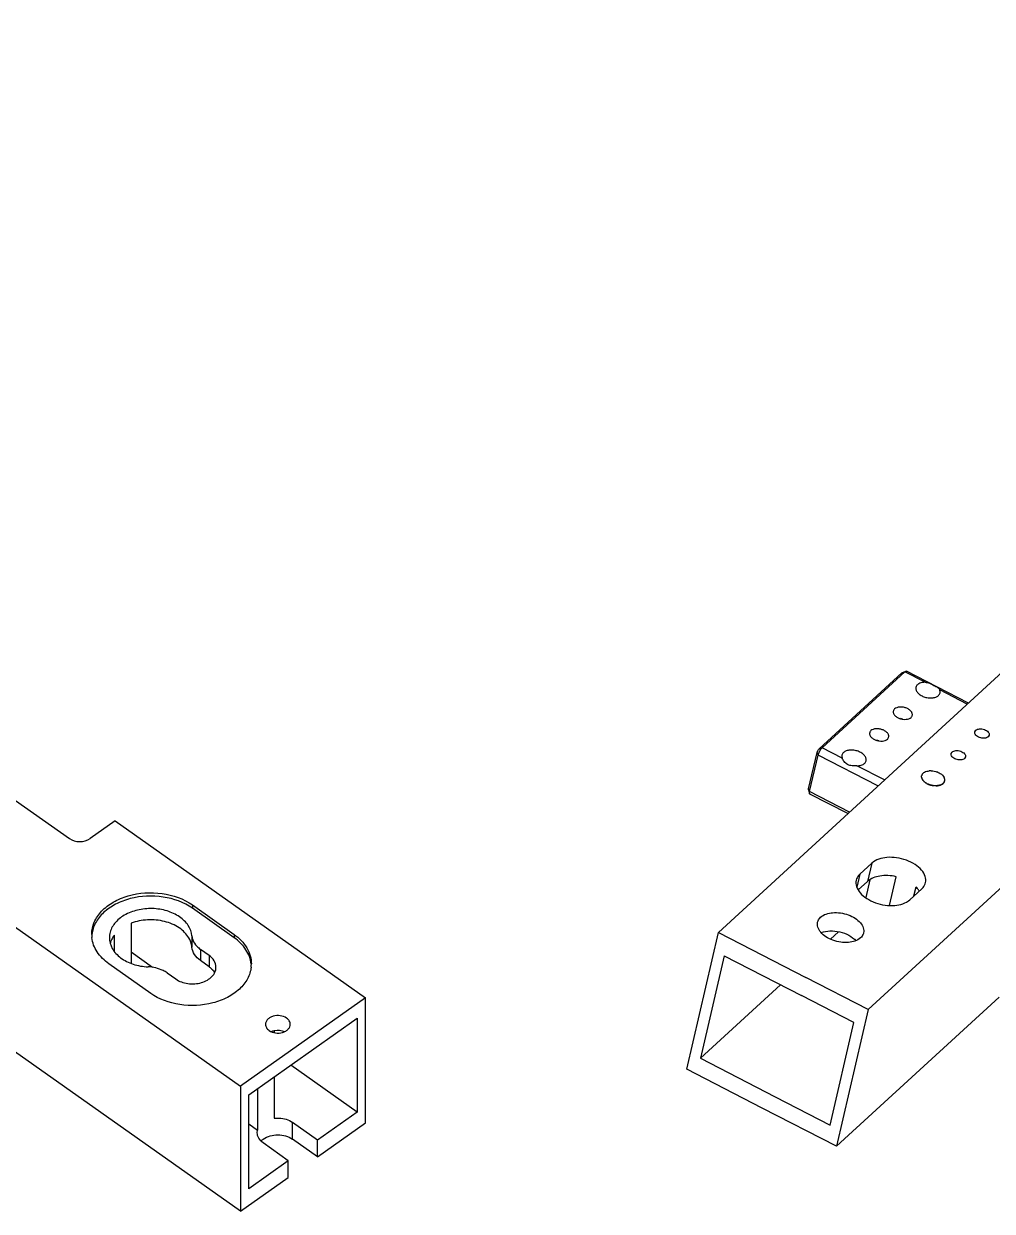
# Model space of a CAD drawing. Header units: millimetres. Extents: x 1409 to 26878, y 589 to 5187.
# Drawn here: x 8893.1 to 9057.3, y 1255.2 to 1456.7 of the extents above; entities that cross this region are included whole.
import ezdxf

# ---------------------------------------------------------------- set-up
doc = ezdxf.new("R2010")
doc.units = ezdxf.units.MM
doc.layers.add('02___PRT_ALL_AXES', color=7, linetype='Continuous')

msp = doc.modelspace()

# ---------------------------------------------------------------- linework, layer by layer
at = {"color": 7, "linetype": 'Continuous'}
for p, q in [((9178.8, 1456.6882), (9010.8579, 1302.5568)), ((9204.1953, 1443.6034), (9036.2531, 1289.472)), ((9027.9345, 1333.6848), (9041.9714, 1346.5675)), ((9028.4473, 1333.8534), (9042.4843, 1346.7361)), ((9041.9714, 1346.5675), (9042.4843, 1346.7361)), ((9042.0553, 1346.6242), (9042.652, 1346.8496)), ((9045.896, 1344.9782), (9042.4843, 1346.7361)), ((9053.2399, 1341.4535), (9042.7631, 1346.8516)), ((8876.0706, 1335.9632), (8900.8193, 1318.4632)), ((9027.9345, 1333.6848), (9028.4473, 1333.8534)), ((9031.859, 1332.0956), (9028.4473, 1333.8534)), ((9026.1609, 1326.8813), (9027.5942, 1333.0681)), ((9026.3335, 1326.4332), (9027.7668, 1332.62)), ((9027.5942, 1333.0681), (9027.7668, 1332.62)), ((9037.9166, 1327.3904), (9027.7668, 1332.62)), ((9045.2623, 1329.1075), (9045.3126, 1329.1055)), ((9045.3175, 1328.8191), (9045.267, 1328.8309)), ((9045.3197, 1329.1415), (9045.2729, 1329.1608)), ((9045.2795, 1328.7744), (9045.3259, 1328.7809)), ((9045.3302, 1328.764), (9045.2795, 1328.7744)), ((9045.2957, 1328.7177), (9045.3411, 1328.7257)), ((9045.3466, 1328.7087), (9045.2957, 1328.7177)), ((9045.4703, 1328.3806), (9045.5082, 1328.3966)), ((9045.5201, 1328.3801), (9045.4703, 1328.3806)), ((9045.5117, 1328.3259), (9045.5482, 1328.3431)), ((9045.5611, 1328.3268), (9045.5117, 1328.3259)), ((9045.5565, 1328.272), (9045.5914, 1328.2903)), ((9045.6053, 1328.2743), (9045.5565, 1328.272)), ((9045.8905, 1327.9684), (9045.9145, 1327.9932)), ((9045.9338, 1327.9791), (9045.8905, 1327.9684)), ((9045.956, 1327.9221), (9045.978, 1327.9478)), ((9045.9981, 1327.9342), (9045.956, 1327.9221)), ((9046.024, 1327.8773), (9046.044, 1327.9039)), ((9046.0648, 1327.8907), (9046.024, 1327.8773)), ((9046.477, 1327.6439), (9046.4842, 1327.6746)), ((9046.5085, 1327.6646), (9046.477, 1327.6439)), ((9046.5587, 1327.6116), (9046.5637, 1327.6427)), ((9046.5884, 1327.6334), (9046.5587, 1327.6116)), ((9046.6417, 1327.5814), (9046.6444, 1327.6129)), ((9046.6695, 1327.6042), (9046.6417, 1327.5814)), ((9047.1591, 1327.4462), (9047.1486, 1327.4791)), ((9048.2458, 1327.4826), (9048.2584, 1327.4498)), ((9048.3341, 1327.4671), (9048.2969, 1327.4943)), ((9048.3193, 1327.4999), (9048.3341, 1327.4671)), ((9048.4078, 1327.4867), (9048.3692, 1327.5131)), ((9048.3909, 1327.5194), (9048.4078, 1327.4867)), ((9048.4794, 1327.5087), (9048.4393, 1327.5342)), ((9048.4604, 1327.5411), (9048.4794, 1327.5087)), ((9048.5486, 1327.5329), (9048.5072, 1327.5575)), ((9048.5276, 1327.5651), (9048.5486, 1327.5329)), ((9048.6154, 1327.5593), (9048.5727, 1327.583)), ((9048.5924, 1327.5912), (9048.6154, 1327.5593)), ((9048.6796, 1327.5879), (9048.6358, 1327.6105)), ((9048.6546, 1327.6194), (9048.6796, 1327.5879)), ((9048.7412, 1327.6186), (9048.6962, 1327.6402)), ((9048.7143, 1327.6497), (9048.7412, 1327.6186)), ((9048.7999, 1327.6514), (9048.754, 1327.6718)), ((9048.7712, 1327.6819), (9048.7999, 1327.6514)), ((9048.8558, 1327.6861), (9048.8089, 1327.7054)), ((9048.8252, 1327.7161), (9048.8558, 1327.6861)), ((9048.9086, 1327.7228), (9048.8609, 1327.7409)), ((9048.8762, 1327.7522), (9048.9086, 1327.7228)), ((9048.9583, 1327.7613), (9048.9098, 1327.7782)), ((9048.9243, 1327.79), (9048.9583, 1327.7613)), ((9049.0048, 1327.8016), (9048.9557, 1327.8172)), ((9048.9691, 1327.8296), (9049.0048, 1327.8016)), ((9049.0479, 1327.8436), (9048.9983, 1327.858)), ((9049.0107, 1327.8708), (9049.0479, 1327.8436)), ((9049.0877, 1327.8872), (9049.0376, 1327.9003)), ((9049.049, 1327.9136), (9049.0877, 1327.8872)), ((9049.124, 1327.9323), (9049.0736, 1327.9441)), ((9049.084, 1327.9579), (9049.124, 1327.9323)), ((9049.1568, 1327.9789), (9049.1061, 1327.9894)), ((9049.1154, 1328.0035), (9049.1568, 1327.9789)), ((9049.1861, 1328.0269), (9049.1352, 1328.036)), ((9049.1434, 1328.0505), (9049.1861, 1328.0269)), ((9049.2116, 1328.0762), (9049.1606, 1328.0838)), ((9049.1678, 1328.0988), (9049.2116, 1328.0762)), ((9049.2335, 1328.1266), (9049.1825, 1328.1328)), ((9049.1885, 1328.1481), (9049.2335, 1328.1266)), ((9049.2516, 1328.1781), (9049.2008, 1328.1829)), ((9049.2056, 1328.1985), (9049.2516, 1328.1781)), ((9049.2659, 1328.2306), (9049.2153, 1328.234)), ((9049.2191, 1328.2499), (9049.2659, 1328.2306)), ((9026.1511, 1326.7127), (9026.314, 1326.096)), ((9026.1609, 1326.8813), (9026.3335, 1326.4332)), ((9033.0839, 1322.9551), (9026.3335, 1326.4332)), ((9032.8002, 1322.6947), (9026.3768, 1326.0043)), ((9047.175, 1327.4744), (9047.1591, 1327.4462)), ((9047.2471, 1327.4318), (9047.2344, 1327.4647)), ((9047.2608, 1327.4607), (9047.2471, 1327.4318)), ((9047.3351, 1327.4198), (9047.3203, 1327.4526)), ((9047.3466, 1327.4493), (9047.3351, 1327.4198)), ((9047.8545, 1327.3993), (9047.8276, 1327.4303)), ((9047.8529, 1327.4315), (9047.8545, 1327.3993)), ((9047.9382, 1327.4045), (9047.9094, 1327.4351)), ((9047.9343, 1327.437), (9047.9382, 1327.4045)), ((9048.0205, 1327.4122), (9047.9899, 1327.4422)), ((9048.0144, 1327.4448), (9048.0205, 1327.4122)), ((9048.1808, 1327.4348), (9048.1468, 1327.4636)), ((9048.1703, 1327.4677), (9048.1808, 1327.4348)), ((9048.2584, 1327.4498), (9048.2228, 1327.4778)), ((8908.5975, 1321.4632), (8904.3548, 1318.4632)), ((8908.5975, 1321.4632), (8951.0239, 1291.4632)), ((9036.8691, 1314.2985), (9034.8639, 1312.4581)), ((9036.8691, 1314.2985), (9036.1525, 1311.2051)), ((9034.8639, 1312.4581), (9034.3521, 1310.2492)), ((9036.5255, 1311.4593), (9035.8305, 1308.4597)), ((9039.8586, 1307.1245), (9040.9893, 1312.005)), ((9036.1525, 1311.2051), (9034.5783, 1309.7603)), ((9043.329, 1308.0965), (9045.3342, 1309.9369)), ((9044.0213, 1308.7319), (9044.3754, 1310.2604)), ((8887.3843, 1306.4632), (8929.8107, 1276.4632)), ((8911.2787, 1304.0924), (8911.2787, 1297.3416)), ((8908.4503, 1299.3561), (8908.4503, 1302.0924)), ((9005.4829, 1279.3562), (9010.8579, 1302.5568)), ((9010.8579, 1302.5568), (9025.6718, 1294.924)), ((9031.2033, 1302.6666), (9029.8512, 1301.4257)), ((8914.9174, 1296.6095), (8911.2787, 1299.1825)), ((9011.8342, 1298.5911), (9007.803, 1281.1906)), ((9011.8342, 1298.5911), (9024.9551, 1291.8306)), ((9021.395, 1293.6649), (9007.803, 1281.1906)), ((9036.2531, 1289.472), (9025.6718, 1294.924)), ((8951.0239, 1291.4632), (8929.8107, 1276.4632)), ((8951.0239, 1270.25), (8951.0239, 1291.4632)), ((9033.8434, 1287.2509), (9024.9551, 1291.8306)), ((9030.8781, 1266.2714), (9058.4507, 1291.5765)), ((8929.8107, 1255.25), (8881.5077, 1289.4054)), ((9036.2531, 1289.472), (9030.8781, 1266.2714)), ((8931.2249, 1274.9883), (8949.6097, 1287.9883)), ((8949.6097, 1287.9883), (8949.6097, 1272.0784)), ((9029.8122, 1269.8504), (9033.8434, 1287.2509)), ((8935.5579, 1285.8982), (8935.5579, 1285.5661)), ((8949.6097, 1272.0784), (8938.3597, 1280.0333)), ((8935.5579, 1278.0522), (8935.5579, 1271.0145)), ((8929.8107, 1276.4632), (8929.8107, 1255.25)), ((8932.7294, 1276.0522), (8932.7294, 1269.0145)), ((8931.2249, 1259.0784), (8931.2249, 1274.9883)), ((8949.6097, 1272.0784), (8942.8922, 1267.3284)), ((8931.2249, 1270.0784), (8932.7294, 1269.0145)), ((8942.8922, 1267.3284), (8938.6495, 1270.3284)), ((8938.6495, 1267.5), (8938.6495, 1270.3284)), ((8942.8922, 1264.5), (8951.0239, 1270.25)), ((8932.6748, 1268.5784), (8932.7294, 1269.0145)), ((8942.8922, 1264.5), (8938.6495, 1267.5)), ((8942.8922, 1264.5), (8942.8922, 1267.3284)), ((8937.9424, 1263.8284), (8933.6998, 1266.8284)), ((8937.9424, 1263.8284), (8931.2249, 1259.0784)), ((8937.9424, 1261), (8937.9424, 1263.8284)), ((8929.8107, 1255.25), (8937.9424, 1261))]:
    msp.add_line(p, q, dxfattribs=at)
for centre, radius, start, end in [((9041.2948, 1336.1446), 2.7056, 73.044517, 80.867867), ((9037.2842, 1332.4638), 2.7056, 73.044517, 80.867867), ((9046.0425, 1328.98), 0.7406, 167.399075, 170.24393), ((9046.1913, 1328.9912), 0.8905, 191.138804, 193.654798), ((9046.2402, 1329.0036), 0.941, 194.752079, 197.177298), ((9046.2951, 1329.0212), 0.9987, 198.23312, 200.563999), ((9046.3556, 1329.0445), 1.0636, 201.577314, 203.812467), ((9046.4211, 1329.0741), 1.1354, 204.783124, 206.923004), ((9046.4908, 1329.1102), 1.2139, 207.851589, 209.898131), ((9046.5642, 1329.1531), 1.2989, 210.785807, 212.742088), ((9046.6403, 1329.2029), 1.3899, 213.590453, 215.460383), ((9046.7186, 1329.2595), 1.4865, 216.271339, 218.0594), ((9046.7981, 1329.3226), 1.588, 218.835045, 220.546069), ((9046.878, 1329.3919), 1.6938, 221.288613, 222.927614), ((9046.9576, 1329.4669), 1.8032, 223.639311, 225.211348), ((9047.0362, 1329.5469), 1.9153, 225.894446, 227.404528), ((9047.1128, 1329.6312), 2.0292, 228.061232, 229.514246), ((9047.1869, 1329.7189), 2.144, 230.146696, 231.547362), ((9047.2577, 1329.8091), 2.2587, 232.157612, 233.510455), ((9047.3247, 1329.9007), 2.3722, 234.100469, 235.409805), ((9047.3875, 1329.9926), 2.4835, 235.981451, 237.251379), ((9047.4454, 1330.0837), 2.5914, 237.806431, 239.040842), ((9047.4983, 1330.1727), 2.695, 239.580978, 240.78356), ((9047.5458, 1330.2586), 2.7931, 241.310374, 242.484625), ((9047.5878, 1330.34), 2.8848, 242.999629, 244.148872), ((9047.6242, 1330.416), 2.969, 244.653502, 245.780902), ((9047.6551, 1330.4854), 3.0449, 246.276529, 247.385111), ((9047.6805, 1330.5471), 3.1117, 247.873046, 248.965709), ((9047.7008, 1330.6003), 3.1686, 249.447214, 250.526752), ((9047.7161, 1330.6441), 3.2151, 251.003046, 252.072166), ((9047.7269, 1330.6779), 3.2505, 252.54443, 253.605769), ((9047.7336, 1330.7009), 3.2745, 254.075161, 255.131303), ((9047.7367, 1330.7129), 3.2868, 255.598958, 256.652453), ((9047.7369, 1330.7134), 3.2874, 257.119496, 258.172873), ((9047.7346, 1330.7024), 3.2761, 258.640425, 259.696217), ((9047.7911, 1329.5887), 2.1546, 282.180877, 283.576944), ((9047.8187, 1329.4773), 2.0398, 284.20726, 285.655248), ((9047.8501, 1329.3676), 1.9257, 286.309626, 287.814239), ((9047.8851, 1329.2609), 1.8134, 288.49481, 290.060922), ((9047.9234, 1329.1581), 1.7038, 290.769886, 292.402496), ((9047.9645, 1329.0602), 1.5976, 293.142098, 294.846265), ((9048.0079, 1328.968), 1.4956, 295.618761, 297.399507), ((9048.0532, 1328.8822), 1.3986, 298.207114, 300.069294), ((9048.0996, 1328.8033), 1.3071, 300.914125, 302.862262), ((9048.1466, 1328.7318), 1.2215, 303.746239, 305.784308), ((9048.1934, 1328.668), 1.1424, 306.709061, 308.840227), ((9048.2289, 1328.6241), 1.0859, 309.814239, 310.549037), ((9048.2446, 1328.6059), 1.0619, 310.546304, 312.037963), ((9048.2836, 1328.5636), 1.0044, 313.042657, 315.36473), ((9048.3255, 1328.523), 0.946, 316.416659, 318.833285), ((9048.3643, 1328.4897), 0.8949, 319.926811, 322.434642), ((9048.3993, 1328.4633), 0.851, 323.567776, 326.161021), ((9048.4298, 1328.4432), 0.8145, 327.33063, 330.000868), ((9048.4553, 1328.4288), 0.7852, 331.202611, 333.938748), ((9048.4751, 1328.4193), 0.7632, 335.1671, 337.955513), ((9048.4888, 1328.4139), 0.7485, 339.203871, 342.028774), ((9048.496, 1328.4116), 0.741, 343.289671, 346.133676), ((9048.4963, 1328.4115), 0.7406, 347.399075, 350.24393), ((9047.7306, 1330.6798), 3.2532, 260.165401, 261.226152), ((9047.7256, 1330.6457), 3.2188, 261.698104, 262.766396), ((9047.72, 1330.6007), 3.1734, 263.242269, 264.320733), ((9047.7081, 1330.2296), 2.8019, 271.272555, 272.444362), ((9047.7128, 1330.1322), 2.7043, 272.970024, 274.169848), ((9047.7208, 1330.0294), 2.6012, 274.70869, 275.940012), ((9047.7324, 1329.9224), 2.4936, 276.493618, 277.760109), ((9047.748, 1329.8125), 2.3826, 278.330151, 279.635682), ((9047.7675, 1329.7009), 2.2692, 280.223924, 281.572575)]:
    msp.add_arc(centre, radius, start, end, dxfattribs=at)
for points, knots in [([(9041.9714, 1346.5675), (9041.9787, 1346.5742), (9042.0043, 1346.5962), (9042.0329, 1346.6158), (9042.0553, 1346.6242)], [0, 0, 0, 0, 0.29233239, 1, 1, 1, 1]), ([(9042.4843, 1346.7361), (9042.5121, 1346.7616), (9042.5644, 1346.8048), (9042.6239, 1346.8389), (9042.652, 1346.8496)], [0, 0, 0, 0, 0.556608, 1, 1, 1, 1]), ([(9042.652, 1346.8496), (9042.6714, 1346.8569), (9042.7088, 1346.8668), (9042.7479, 1346.8595), (9042.7631, 1346.8516)], [0, 0, 0, 0, 0.5484841, 1, 1, 1, 1]), ([(9027.5942, 1333.0681), (9027.6073, 1333.1246), (9027.6467, 1333.2413), (9027.7268, 1333.4088), (9027.8223, 1333.5609), (9027.8962, 1333.6497), (9027.9345, 1333.6848)], [0, 0, 0, 0, 0.24429187, 0.51698954, 0.78073911, 1, 1, 1, 1]), ([(9027.7668, 1332.62), (9027.793, 1332.7329), (9027.8719, 1332.9664), (9028.0319, 1333.3014), (9028.2229, 1333.6056), (9028.3707, 1333.7831), (9028.4473, 1333.8534)], [0, 0, 0, 0, 0.24428238, 0.51699226, 0.78074704, 1, 1, 1, 1]), ([(9026.1511, 1326.7127), (9026.145, 1326.736), (9026.1439, 1326.7937), (9026.1536, 1326.8495), (9026.1609, 1326.8813)], [0, 0, 0, 0, 0.42460002, 1, 1, 1, 1]), ([(9026.314, 1326.096), (9026.3017, 1326.1425), (9026.2994, 1326.2581), (9026.3188, 1326.3696), (9026.3335, 1326.4332)], [0, 0, 0, 0, 0.42442579, 1, 1, 1, 1]), ([(9026.3768, 1326.0043), (9026.3616, 1326.0121), (9026.333, 1326.0398), (9026.3193, 1326.0759), (9026.314, 1326.096)], [0, 0, 0, 0, 0.45150854, 1, 1, 1, 1]), ([(9045.9727, 1310.9892), (9046.0527, 1311.3348), (9045.9913, 1312.1429), (9045.3067, 1313.23), (9044.1809, 1314.1618), (9042.728, 1314.864), (9041.0933, 1315.2666), (9039.0753, 1315.347), (9037.5383, 1314.9127), (9036.8691, 1314.2985)], [0, 0, 0, 0, 0.09267282, 0.20021851, 0.32737708, 0.46990227, 0.61862504, 0.7627364, 1, 1, 1, 1]), ([(9034.2254, 1311.4058), (9034.1454, 1311.0602), (9034.2068, 1310.2521), (9034.8914, 1309.165), (9036.0172, 1308.2332), (9037.4701, 1307.531), (9039.1048, 1307.1284), (9041.1228, 1307.048), (9042.6598, 1307.4824), (9043.329, 1308.0965)], [0, 0, 0, 0, 0.09267282, 0.20021851, 0.32737708, 0.46990227, 0.61862504, 0.7627364, 1, 1, 1, 1]), ([(9034.8639, 1312.4581), (9034.7835, 1312.3844), (9034.4965, 1312.0864), (9034.2941, 1311.7026), (9034.2254, 1311.4058)], [0, 0, 0, 0, 0.2636991, 1, 1, 1, 1]), ([(9040.9893, 1312.005), (9040.0863, 1312.2045), (9038.3877, 1312.3137), (9036.7059, 1311.713), (9036.1525, 1311.2051)], [0, 0, 0, 0, 0.55181435, 1, 1, 1, 1]), ([(9044.9058, 1309.5954), (9044.8698, 1309.6533), (9044.7122, 1309.8896), (9044.5268, 1310.1067), (9044.3754, 1310.2604)], [0, 0, 0, 0, 0.24007815, 1, 1, 1, 1]), ([(9045.3342, 1309.9369), (9045.4146, 1310.0107), (9045.7016, 1310.3086), (9045.904, 1310.6924), (9045.9727, 1310.9892)], [0, 0, 0, 0, 0.2636991, 1, 1, 1, 1]), ([(8935.0469, 1285.7409), (8935.2202, 1285.8189), (8935.9539, 1286.0495), (8936.7862, 1285.9759), (8937.3112, 1285.7368)], [0, 0, 0, 0, 0.24774243, 1, 1, 1, 1]), ([(8935.5579, 1271.0145), (8935.8355, 1271.0497), (8936.9016, 1271.0933), (8938.0058, 1270.7835), (8938.6495, 1270.3284)], [0, 0, 0, 0, 0.26197768, 1, 1, 1, 1]), ([(8933.6998, 1266.8284), (8933.3991, 1267.041), (8932.8867, 1267.5466), (8932.6746, 1268.2505), (8932.6747, 1268.5784)], [0, 0, 0, 0, 0.5289287, 1, 1, 1, 1]), ([(8933.6998, 1267.5), (8934.4017, 1267.9963), (8936.1747, 1268.4532), (8937.9477, 1267.9963), (8938.6495, 1267.5)], [0, 0, 0, 0, 0.50000666, 1, 1, 1, 1])]:
    msp.add_open_spline(points, degree=3, knots=knots, dxfattribs=at)
for points in [[(8900.8193, 1318.4632), (8901.3206, 1318.1087), (8902.5871, 1317.7823), (8903.8535, 1318.1087), (8904.3548, 1318.4632)], [(9029.1509, 1289.6722), (9029.1497, 1289.6717), (9029.1485, 1289.6711), (9029.1473, 1289.6706)], [(8933.307, 1267.1688), (8933.4275, 1267.2905), (8933.5599, 1267.4011), (8933.6998, 1267.5)]]:
    msp.add_open_spline(points, degree=3, dxfattribs=at)
at = {"layer": '02___PRT_ALL_AXES', "color": 7, "linetype": 'Continuous'}
for p, q in [((9053.059, 1341.2875), (9048.3842, 1343.6962)), ((9054.3234, 1336.5694), (9054.4831, 1336.8325)), ((9056.7589, 1336.0051), (9056.5993, 1335.7421)), ((9050.3129, 1332.8886), (9050.4725, 1333.1517)), ((9052.7484, 1332.3244), (9052.5888, 1332.0613)), ((9039.022, 1328.4049), (9034.3472, 1330.8135)), ((8921.679, 1307.2132), (8928.75, 1302.2132)), ((8921.679, 1307.2132), (8921.679, 1306.6475)), ((8928.75, 1301.6475), (8921.679, 1306.6475)), ((8921.5942, 1301.9575), (8921.5942, 1300.0483)), ((8928.75, 1302.2132), (8928.75, 1301.6475)), ((8924.5074, 1298.6475), (8923.0488, 1299.6789)), ((8923.0488, 1299.6789), (8923.0488, 1297.7697)), ((8924.5074, 1296.7383), (8923.0488, 1297.7697)), ((8924.5074, 1298.6475), (8924.5074, 1296.7383)), ((8914.6079, 1292.2132), (8907.5368, 1297.2132)), ((8917.392, 1295.6789), (8918.8505, 1294.6475)), ((9007.803, 1281.1906), (9020.5006, 1274.6482)), ((9018.3013, 1272.7515), (9005.4829, 1279.3562)), ((9020.5006, 1274.6482), (9029.8122, 1269.8504)), ((9030.8781, 1266.2714), (9018.3013, 1272.7515))]:
    msp.add_line(p, q, dxfattribs=at)
for centre, radius, start, end in [((9046.2168, 1328.8669), 0.9495, 134.251678, 140.146153), ((9046.254, 1328.8296), 1.0022, 132.540839, 134.286562), ((9046.2774, 1328.8041), 1.0368, 130.773504, 132.538422), ((9046.8324, 1327.1292), 2.8345, 88.139416, 94.359737), ((9046.8663, 1326.8658), 3.0888, 67.486361, 69.206455), ((9046.8868, 1326.9152), 3.0353, 65.801549, 67.486994), ((9046.0389, 1328.9808), 0.7369, 166.953672, 169.873611), ((9046.0366, 1328.9813), 0.7345, 162.618725, 166.951884), ((9046.2225, 1328.9992), 0.9228, 194.221505, 196.13763), ((9046.0452, 1328.9784), 0.7436, 158.583901, 162.608721), ((9046.0689, 1328.969), 0.7692, 153.257998, 158.571244), ((9046.1027, 1328.9518), 0.8071, 147.92593, 153.250407), ((9046.1375, 1328.9301), 0.848, 144.014453, 147.932803), ((9046.1706, 1328.9061), 0.8889, 140.173623, 144.012501), ((9046.7003, 1329.2449), 1.4631, 215.128452, 218.457928), ((9046.771, 1329.3005), 1.553, 218.442342, 219.923399), ((9047.3051, 1329.8724), 2.3377, 233.367248, 235.424058), ((9047.3639, 1329.9576), 2.4413, 235.422505, 237.051373), ((9047.8981, 1329.2227), 1.7731, 288.65159, 290.813927), ((9047.9337, 1329.1293), 1.6731, 290.813392, 293.342789), ((9048.2553, 1328.5942), 1.0461, 310.03823, 312.532108), ((9048.1445, 1328.3298), 1.1058, 22.722811, 25.944733), ((9048.2201, 1328.3612), 1.0239, 18.489572, 22.733532), ((9048.4955, 1328.4124), 0.7416, 339.385514, 342.612151), ((9048.2965, 1328.3868), 0.9434, 14.244447, 18.485662), ((9048.5023, 1328.4101), 0.7345, 342.618725, 346.951884), ((9048.3543, 1328.4017), 0.8836, 10.227, 14.232788), ((9048.4998, 1328.4107), 0.7371, 346.953904, 350.094434), ((9048.3953, 1328.4092), 0.8419, 6.270826, 10.223075), ((9048.494, 1328.4117), 0.7429, 350.094563, 352.760505), ((9048.4691, 1328.4141), 0.7679, 352.813558, 2.243749), ((9048.4294, 1328.4129), 0.8077, 2.218181, 6.267879), ((9047.7155, 1330.0984), 2.6704, 273.023597, 274.708857), ((9047.7238, 1329.9975), 2.5691, 274.708994, 276.577482), ((8909.6138, 1302.2128), 5.0059, 179.996274, 186.345779), ((8911.13, 1301.6472), 3.522, 171.719818, 179.994944), ((8911.1733, 1301.6405), 3.5658, 168.383303, 171.714182), ((8911.5507, 1299.6135), 3.9621, 153.068473, 160.453059), ((8911.3417, 1299.6911), 3.7391, 160.502325, 164.510079), ((8924.9614, 1302.622), 3.4953, 218.371804, 220.596356), ((8923.0644, 1294.4507), 2.6864, 35.805574, 38.315561), ((8926.6507, 1297.2146), 5.0283, 353.603297, 359.983321)]:
    msp.add_arc(centre, radius, start, end, dxfattribs=at)
for points, knots in [([(9044.3423, 1344.121), (9044.3257, 1344.0495), (9044.313, 1343.8973), (9044.3575, 1343.6656), (9044.4621, 1343.4356), (9044.6849, 1343.1275), (9045.0953, 1342.7882), (9045.7055, 1342.4937), (9046.3897, 1342.3241), (9047.0744, 1342.2987), (9047.6867, 1342.4191), (9048.0349, 1342.611), (9048.1658, 1342.7311)], [0, 0, 0, 0, 0.04547717, 0.09310629, 0.14454007, 0.20071167, 0.32730784, 0.46919941, 0.61726165, 0.76072933, 0.89004018, 1, 1, 1, 1]), ([(9044.6104, 1344.563), (9044.5443, 1344.5023), (9044.4296, 1344.3676), (9044.3614, 1344.2034), (9044.3423, 1344.121)], [0, 0, 0, 0, 0.51485193, 1, 1, 1, 1]), ([(9045.896, 1344.9782), (9045.6469, 1344.9755), (9045.1875, 1344.9167), (9044.7639, 1344.7038), (9044.6104, 1344.563)], [0, 0, 0, 0, 0.54463538, 1, 1, 1, 1]), ([(9045.896, 1344.9782), (9046.1607, 1344.9811), (9046.5601, 1344.8674), (9047.0443, 1344.6433), (9047.3965, 1344.4635), (9047.7231, 1344.294), (9048.0096, 1344.1286), (9048.2441, 1343.9418), (9048.3503, 1343.7808), (9048.3842, 1343.6962)], [0, 0, 0, 0, 0.27658727, 0.41931867, 0.55942753, 0.68919373, 0.80379333, 0.9047448, 1, 1, 1, 1]), ([(9048.4339, 1343.1731), (9048.4533, 1343.2568), (9048.4639, 1343.4373), (9048.4182, 1343.6114), (9048.3842, 1343.6962)], [0, 0, 0, 0, 0.48470524, 1, 1, 1, 1]), ([(9048.1658, 1342.7311), (9048.2319, 1342.7918), (9048.3466, 1342.9265), (9048.4148, 1343.0907), (9048.4339, 1343.1731)], [0, 0, 0, 0, 0.51487053, 1, 1, 1, 1]), ([(9040.5195, 1340.1086), (9040.5064, 1340.0524), (9040.4964, 1339.9329), (9040.5314, 1339.7509), (9040.6136, 1339.5701), (9040.7886, 1339.328), (9041.1111, 1339.0615), (9041.5905, 1338.8301), (9042.1281, 1338.6968), (9042.6661, 1338.6768), (9043.1472, 1338.7715), (9043.4208, 1338.9222), (9043.5236, 1339.0166)], [0, 0, 0, 0, 0.04547507, 0.09310413, 0.1445377, 0.20071037, 0.32730628, 0.46919791, 0.61726029, 0.76072898, 0.89003775, 1, 1, 1, 1]), ([(9040.7301, 1340.4559), (9040.6782, 1340.4082), (9040.5881, 1340.3024), (9040.5345, 1340.1734), (9040.5195, 1340.1086)], [0, 0, 0, 0, 0.51481499, 1, 1, 1, 1]), ([(9043.7343, 1339.3638), (9043.7473, 1339.4201), (9043.7573, 1339.5396), (9043.7224, 1339.7216), (9043.6402, 1339.9024), (9043.4652, 1340.1445), (9043.1427, 1340.411), (9042.6632, 1340.6424), (9042.1256, 1340.7757), (9041.5877, 1340.7957), (9041.1066, 1340.701), (9040.8329, 1340.5503), (9040.7301, 1340.4559)], [0, 0, 0, 0, 0.04547507, 0.09310413, 0.1445377, 0.20071037, 0.32730628, 0.46919791, 0.61726029, 0.76072898, 0.89003775, 1, 1, 1, 1]), ([(9043.5236, 1339.0166), (9043.5756, 1339.0643), (9043.6657, 1339.1701), (9043.7193, 1339.2991), (9043.7343, 1339.3638)], [0, 0, 0, 0, 0.51481499, 1, 1, 1, 1]), ([(9036.5089, 1336.4279), (9036.4959, 1336.3717), (9036.4859, 1336.2521), (9036.5208, 1336.0701), (9036.603, 1335.8894), (9036.7781, 1335.6473), (9037.1005, 1335.3807), (9037.58, 1335.1493), (9038.1176, 1335.0161), (9038.6555, 1334.9961), (9039.1367, 1335.0907), (9039.4103, 1335.2415), (9039.5131, 1335.3358)], [0, 0, 0, 0, 0.04547507, 0.09310413, 0.1445377, 0.20071037, 0.32730628, 0.46919791, 0.61726029, 0.76072898, 0.89003775, 1, 1, 1, 1]), ([(9036.7196, 1336.7752), (9036.6676, 1336.7275), (9036.5775, 1336.6216), (9036.5239, 1336.4926), (9036.5089, 1336.4279)], [0, 0, 0, 0, 0.51481499, 1, 1, 1, 1]), ([(9039.7238, 1335.6831), (9039.7368, 1335.7393), (9039.7468, 1335.8589), (9039.7118, 1336.0409), (9039.6296, 1336.2216), (9039.4546, 1336.4637), (9039.1321, 1336.7303), (9038.6527, 1336.9617), (9038.1151, 1337.0949), (9037.5771, 1337.1149), (9037.096, 1337.0203), (9036.8224, 1336.8695), (9036.7196, 1336.7752)], [0, 0, 0, 0, 0.04547507, 0.09310413, 0.1445377, 0.20071037, 0.32730628, 0.46919791, 0.61726029, 0.76072898, 0.89003775, 1, 1, 1, 1]), ([(9039.5131, 1335.3358), (9039.565, 1335.3835), (9039.6551, 1335.4894), (9039.7087, 1335.6184), (9039.7238, 1335.6831)], [0, 0, 0, 0, 0.51481499, 1, 1, 1, 1]), ([(9056.5993, 1335.7421), (9056.432, 1335.5885), (9055.9044, 1335.4395), (9055.2592, 1335.542), (9054.7713, 1335.7761), (9054.49, 1336.0092), (9054.3188, 1336.2809), (9054.3033, 1336.483), (9054.3234, 1336.5694)], [0, 0, 0, 0, 0.23767812, 0.52930902, 0.67206086, 0.79942945, 0.90715607, 1, 1, 1, 1]), ([(9054.4831, 1336.8325), (9054.6504, 1336.986), (9055.178, 1337.135), (9055.8232, 1337.0325), (9056.3111, 1336.7984), (9056.5923, 1336.5653), (9056.7636, 1336.2936), (9056.779, 1336.0915), (9056.7589, 1336.0051)], [0, 0, 0, 0, 0.23767812, 0.52930902, 0.67206086, 0.79942945, 0.90715607, 1, 1, 1, 1]), ([(9031.8093, 1332.6187), (9031.7899, 1332.535), (9031.7793, 1332.3544), (9031.8251, 1332.1804), (9031.859, 1332.0956)], [0, 0, 0, 0, 0.48470524, 1, 1, 1, 1]), ([(9032.0774, 1333.0606), (9032.0113, 1332.9999), (9031.8966, 1332.8652), (9031.8284, 1332.701), (9031.8093, 1332.6187)], [0, 0, 0, 0, 0.51487053, 1, 1, 1, 1]), ([(9034.3472, 1330.8135), (9034.0762, 1330.8106), (9033.6697, 1330.796), (9033.136, 1330.8726), (9032.7612, 1331.0078), (9032.44, 1331.2288), (9032.1857, 1331.5047), (9031.9945, 1331.7972), (9031.8978, 1331.9988), (9031.859, 1332.0956)], [0, 0, 0, 0, 0.26727561, 0.39981854, 0.52938943, 0.65645888, 0.78022851, 0.8971307, 1, 1, 1, 1]), ([(9035.9009, 1331.6707), (9035.9175, 1331.7423), (9035.9303, 1331.8945), (9035.8857, 1332.1261), (9035.7811, 1332.3561), (9035.5584, 1332.6643), (9035.148, 1333.0035), (9034.5377, 1333.298), (9033.8535, 1333.4676), (9033.1688, 1333.493), (9032.5565, 1333.3726), (9032.2083, 1333.1807), (9032.0774, 1333.0606)], [0, 0, 0, 0, 0.04547717, 0.09310629, 0.14454007, 0.20071167, 0.32730784, 0.46919941, 0.61726165, 0.76072933, 0.89004018, 1, 1, 1, 1]), ([(9035.6328, 1331.2288), (9035.6989, 1331.2894), (9035.8136, 1331.4242), (9035.8818, 1331.5883), (9035.9009, 1331.6707)], [0, 0, 0, 0, 0.51485193, 1, 1, 1, 1]), ([(9052.5888, 1332.0613), (9052.4215, 1331.9078), (9051.8939, 1331.7587), (9051.2487, 1331.8613), (9050.7607, 1332.0953), (9050.4795, 1332.3285), (9050.3082, 1332.6001), (9050.2928, 1332.8022), (9050.3129, 1332.8886)], [0, 0, 0, 0, 0.23767812, 0.52930902, 0.67206086, 0.79942945, 0.90715607, 1, 1, 1, 1]), ([(9050.4725, 1333.1517), (9050.6398, 1333.3053), (9051.1674, 1333.4543), (9051.8126, 1333.3517), (9052.3005, 1333.1177), (9052.5818, 1332.8845), (9052.753, 1332.6129), (9052.7685, 1332.4108), (9052.7484, 1332.3244)], [0, 0, 0, 0, 0.23767812, 0.52930902, 0.67206086, 0.79942945, 0.90715607, 1, 1, 1, 1]), ([(9034.3472, 1330.8135), (9034.5964, 1330.8163), (9035.0557, 1330.875), (9035.4793, 1331.0879), (9035.6328, 1331.2288)], [0, 0, 0, 0, 0.54463538, 1, 1, 1, 1]), ([(9045.6003, 1329.5893), (9045.6613, 1329.6419), (9045.9639, 1329.8482), (9046.3347, 1329.9336), (9046.617, 1329.9554)], [0, 0, 0, 0, 0.22163629, 1, 1, 1, 1]), ([(9048.131, 1329.6838), (9048.2461, 1329.632), (9048.6407, 1329.4246), (9048.9981, 1329.1032), (9049.1388, 1328.8136)], [0, 0, 0, 0, 0.2816296, 1, 1, 1, 1]), ([(9045.5037, 1328.403), (9045.4845, 1328.4303), (9045.4154, 1328.5363), (9045.362, 1328.6531), (9045.3361, 1328.7427)], [0, 0, 0, 0, 0.26343721, 1, 1, 1, 1]), ([(9045.9102, 1327.9964), (9045.8786, 1328.0199), (9045.7602, 1328.1129), (9045.6513, 1328.2185), (9045.58, 1328.3038)], [0, 0, 0, 0, 0.26133248, 1, 1, 1, 1]), ([(9047.8564, 1327.4317), (9047.7429, 1327.4257), (9047.2778, 1327.43), (9046.814, 1327.5378), (9046.4898, 1327.6722)], [0, 0, 0, 0, 0.24463805, 1, 1, 1, 1]), ([(9048.4652, 1327.5427), (9048.4304, 1327.531), (9048.2843, 1327.4865), (9048.1334, 1327.4586), (9048.0181, 1327.4453)], [0, 0, 0, 0, 0.24025181, 1, 1, 1, 1]), ([(9048.9282, 1327.7934), (9048.9047, 1327.7736), (9048.8021, 1327.6946), (9048.6872, 1327.6322), (9048.5966, 1327.5931)], [0, 0, 0, 0, 0.23728073, 1, 1, 1, 1]), ([(9049.1897, 1328.1512), (9049.1549, 1328.0588), (9049.0819, 1327.9422), (9048.9882, 1327.847), (9048.9624, 1327.8234)], [0, 0, 0, 0, 0.73866983, 1, 1, 1, 1]), ([(8904.6079, 1302.2132), (8904.608, 1302.9123), (8904.9283, 1304.3776), (8906.2601, 1306.2897), (8908.2776, 1307.8175), (8911.7042, 1309.2304), (8916.4904, 1309.5468), (8920.1892, 1308.2666), (8921.679, 1307.2132)], [0, 0, 0, 0, 0.10057585, 0.20879998, 0.3286668, 0.45976801, 0.73751259, 1, 1, 1, 1]), ([(8921.679, 1306.6475), (8920.2405, 1307.6646), (8916.6813, 1308.9317), (8912.0459, 1308.7133), (8908.6643, 1307.4513), (8906.6127, 1306.0514), (8905.1728, 1304.2756), (8904.7137, 1302.8788), (8904.6383, 1302.1982)], [0, 0, 0, 0, 0.26016269, 0.53641673, 0.66796911, 0.78913787, 0.89888246, 1, 1, 1, 1]), ([(8921.5942, 1301.9575), (8921.5394, 1302.5746), (8921.0531, 1303.8626), (8919.4966, 1305.3402), (8917.3576, 1306.3166), (8914.8896, 1306.7004), (8912.388, 1306.4553), (8910.1521, 1305.6037), (8908.4457, 1304.231), (8907.8078, 1302.9779), (8907.6805, 1302.3585)], [0, 0, 0, 0, 0.10448572, 0.22158082, 0.35352035, 0.49528837, 0.63811329, 0.77285649, 0.89336768, 1, 1, 1, 1]), ([(9028.1906, 1305.1206), (9028.7259, 1305.6119), (9029.9555, 1305.9594), (9031.5699, 1305.8951), (9032.8776, 1305.5729), (9034.0399, 1305.0111), (9034.9406, 1304.2657), (9035.4883, 1303.396), (9035.5374, 1302.7496), (9035.4734, 1302.4731)], [0, 0, 0, 0, 0.23726449, 0.38137756, 0.53009983, 0.67262326, 0.79978217, 0.90732968, 1, 1, 1, 1]), ([(8921.0898, 1301.6072), (8920.6957, 1302.2904), (8919.4374, 1303.5206), (8917.3927, 1304.3637), (8915.5402, 1304.6802), (8913.6125, 1304.7198), (8912.1688, 1304.4327), (8911.2787, 1304.0924)], [0, 0, 0, 0, 0.21818891, 0.46787557, 0.60120746, 0.73639966, 1, 1, 1, 1]), ([(9034.9627, 1301.6313), (9034.4273, 1301.1399), (9033.1977, 1300.7924), (9031.5833, 1300.8568), (9030.2756, 1301.1789), (9029.1133, 1301.7407), (9028.2126, 1302.4861), (9027.665, 1303.3558), (9027.6158, 1304.0022), (9027.6798, 1304.2787)], [0, 0, 0, 0, 0.23726449, 0.38137756, 0.53009983, 0.67262326, 0.79978217, 0.90732968, 1, 1, 1, 1]), ([(9027.6798, 1304.2787), (9027.6979, 1304.3568), (9027.7987, 1304.6735), (9028.0057, 1304.9509), (9028.1906, 1305.1206)], [0, 0, 0, 0, 0.24214809, 1, 1, 1, 1]), ([(8907.5368, 1297.2132), (8906.7572, 1297.7645), (8905.4178, 1299.0507), (8904.7331, 1300.81), (8904.6386, 1301.6596)], [0, 0, 0, 0, 0.52764336, 1, 1, 1, 1]), ([(8907.608, 1301.6475), (8907.608, 1301.0183), (8907.9963, 1299.6719), (8909.5062, 1298.0925), (8911.654, 1297.0344), (8913.3094, 1296.7456), (8914.1695, 1296.7075)], [0, 0, 0, 0, 0.21062323, 0.44549479, 0.71176029, 1, 1, 1, 1]), ([(8921.5942, 1300.0483), (8921.5823, 1300.1821), (8921.5025, 1300.7256), (8921.2968, 1301.2483), (8921.0898, 1301.6072)], [0, 0, 0, 0, 0.24485024, 1, 1, 1, 1]), ([(8921.5942, 1301.9575), (8921.6059, 1301.8254), (8921.6973, 1301.2833), (8921.9633, 1300.778), (8922.2211, 1300.4523)], [0, 0, 0, 0, 0.24197514, 1, 1, 1, 1]), ([(8928.75, 1302.2132), (8929.6091, 1301.6057), (8930.7376, 1300.4757), (8931.5437, 1298.6279), (8931.679, 1297.6775), (8931.6789, 1297.2132)], [0, 0, 0, 0, 0.52672567, 0.76756154, 1, 1, 1, 1]), ([(8931.6485, 1297.1982), (8931.5543, 1298.0483), (8930.8702, 1299.8089), (8929.5301, 1301.0959), (8928.75, 1301.6475)], [0, 0, 0, 0, 0.47233338, 1, 1, 1, 1]), ([(9028.302, 1302.5276), (9028.7655, 1302.7105), (9029.8293, 1302.8898), (9031.4466, 1302.7141), (9032.9705, 1302.1512), (9033.8393, 1301.5162), (9034.1696, 1301.1462)], [0, 0, 0, 0, 0.23642502, 0.5007449, 0.76464479, 1, 1, 1, 1]), ([(9035.4734, 1302.4731), (9035.4553, 1302.395), (9035.3545, 1302.0783), (9035.1476, 1301.801), (9034.9627, 1301.6313)], [0, 0, 0, 0, 0.24214809, 1, 1, 1, 1]), ([(8923.0488, 1297.7697), (8922.651, 1298.051), (8921.9687, 1298.7097), (8921.6327, 1299.6143), (8921.5942, 1300.0483)], [0, 0, 0, 0, 0.5279299, 1, 1, 1, 1]), ([(8922.3074, 1300.3475), (8922.36, 1300.2861), (8922.5854, 1300.0405), (8922.8427, 1299.8246), (8923.0488, 1299.6789)], [0, 0, 0, 0, 0.24254584, 1, 1, 1, 1]), ([(8925.6788, 1296.6475), (8925.6788, 1297.0222), (8925.4368, 1297.8267), (8924.851, 1298.4045), (8924.5074, 1298.6475)], [0, 0, 0, 0, 0.47100309, 1, 1, 1, 1]), ([(8917.392, 1295.6789), (8917.1731, 1295.8336), (8916.1884, 1296.4082), (8915.0369, 1296.669), (8914.1695, 1296.7075)], [0, 0, 0, 0, 0.23592164, 1, 1, 1, 1]), ([(8931.6476, 1296.6544), (8931.5714, 1295.9741), (8931.1101, 1294.5785), (8929.669, 1292.8045), (8927.6169, 1291.4065), (8924.236, 1290.1467), (8919.6028, 1289.9297), (8916.0456, 1291.1965), (8914.6079, 1292.2132)], [0, 0, 0, 0, 0.1011283, 0.21089536, 0.33208301, 0.46364187, 0.73987311, 1, 1, 1, 1]), ([(8918.8505, 1294.6475), (8919.4464, 1294.2261), (8920.9259, 1293.714), (8922.8404, 1293.8406), (8924.211, 1294.4058), (8925.018, 1295.0169), (8925.5508, 1295.7817), (8925.6788, 1296.3678), (8925.6788, 1296.6475)], [0, 0, 0, 0, 0.26249798, 0.54023636, 0.67133521, 0.79120057, 0.89942289, 1, 1, 1, 1]), ([(8924.5074, 1296.7383), (8924.5716, 1296.6929), (8924.814, 1296.5093), (8925.0324, 1296.293), (8925.1721, 1296.1162)], [0, 0, 0, 0, 0.25879715, 1, 1, 1, 1]), ([(8937.6596, 1288.0132), (8937.3467, 1288.2344), (8936.57, 1288.5033), (8935.5649, 1288.4367), (8934.8453, 1288.1401), (8934.4216, 1287.8193), (8934.1419, 1287.4177), (8934.0748, 1287.11), (8934.0747, 1286.9632)], [0, 0, 0, 0, 0.26251093, 0.5402275, 0.67132514, 0.79119574, 0.89942166, 1, 1, 1, 1]), ([(8938.2746, 1286.9632), (8938.2747, 1287.1599), (8938.1475, 1287.5823), (8937.84, 1287.8856), (8937.6596, 1288.0132)], [0, 0, 0, 0, 0.47100441, 1, 1, 1, 1]), ([(8934.0747, 1286.9632), (8934.0746, 1286.7664), (8934.2018, 1286.3441), (8934.5093, 1286.0407), (8934.6897, 1285.9132)], [0, 0, 0, 0, 0.47100441, 1, 1, 1, 1]), ([(8934.6897, 1285.9132), (8935.0026, 1285.6919), (8935.7793, 1285.4231), (8936.7844, 1285.4896), (8937.504, 1285.7863), (8937.9277, 1286.1071), (8938.2074, 1286.5086), (8938.2745, 1286.8164), (8938.2746, 1286.9632)], [0, 0, 0, 0, 0.26251093, 0.5402275, 0.67132514, 0.79119574, 0.89942166, 1, 1, 1, 1])]:
    msp.add_open_spline(points, degree=3, knots=knots, dxfattribs=at)
for points in [[(9046.9245, 1329.9621), (9047.2773, 1329.9511), (9047.6328, 1329.8787), (9047.9628, 1329.7534)], [(9045.328, 1328.7725), (9045.3003, 1328.8817), (9045.2936, 1328.9994), (9045.3135, 1329.1103)], [(9046.4898, 1327.6722), (9046.3322, 1327.7376), (9046.1793, 1327.8162), (9046.0361, 1327.909)], [(8908.4503, 1302.0924), (8908.2864, 1301.8781), (8908.1403, 1301.6486), (8908.0184, 1301.408)], [(8925.2431, 1296.0223), (8925.3158, 1295.9213), (8925.3816, 1295.8149), (8925.4385, 1295.7042)]]:
    msp.add_open_spline(points, degree=3, dxfattribs=at)

doc.saveas('drawing.dxf')
